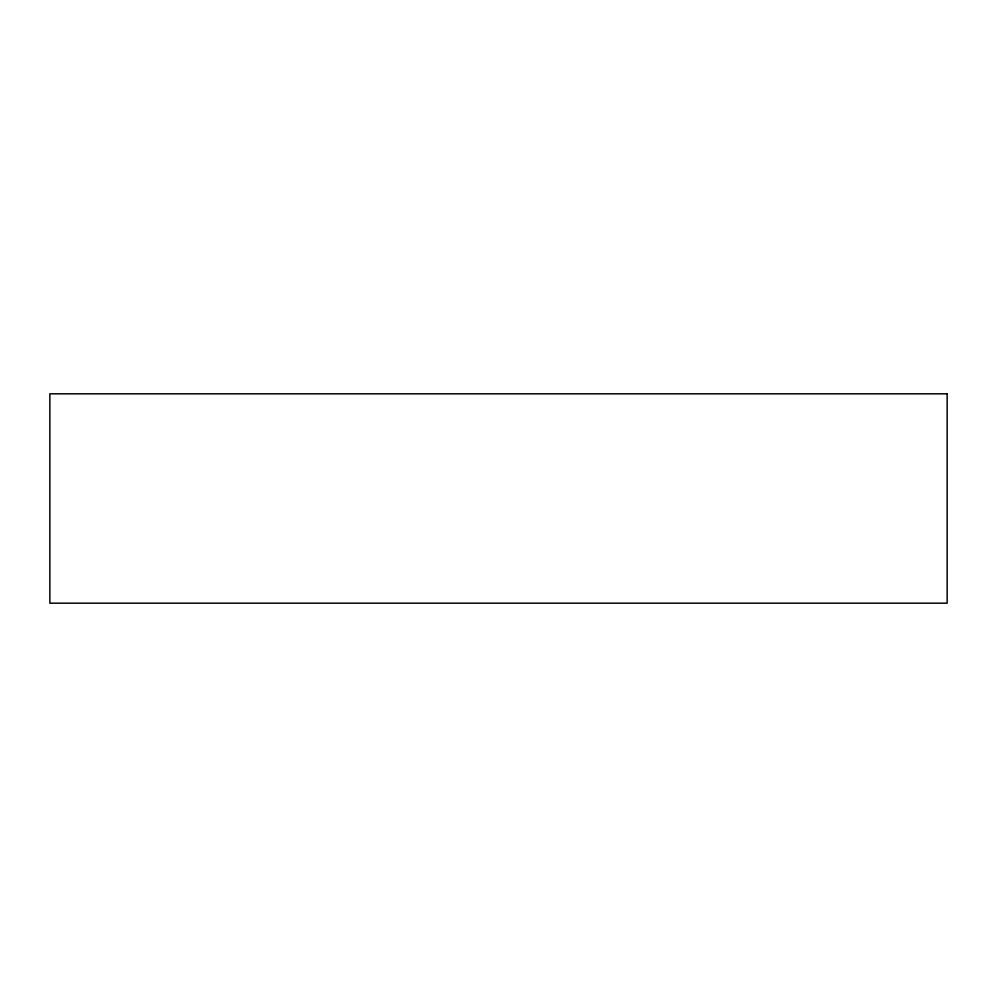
<?xml version="1.0" encoding="UTF-8"?>
<svg xmlns="http://www.w3.org/2000/svg" width="997" height="997" viewBox="0 0 997 997"><rect width="100%" height="100%" fill="white"/><g stroke="black" fill="none" stroke-linecap="round" stroke-linejoin="round"><path stroke-width="1.5" d="M947.15 393.815L49.85 393.815L49.85 603.185L947.15 603.185L947.15 393.815"/></g></svg>
